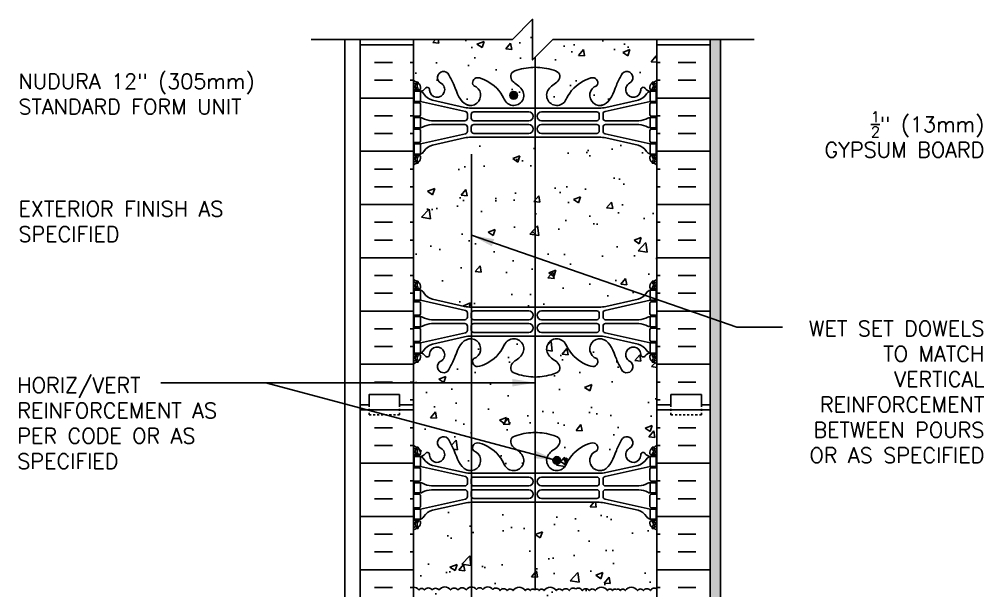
# Model space of a CAD drawing. Header units: inches. Extents: x 319.6 to 370.3, y 144.4 to 237.7.
# Drawn here: x 320.58 to 368.1, y 209.57 to 237.74 of the extents above; entities that cross this region are included whole.
import ezdxf

# ---------------------------------------------------------------- set-up
doc = ezdxf.new("R2010")
doc.units = ezdxf.units.IN
doc.header["$LTSCALE"] = 0.5
doc.header["$MEASUREMENT"] = 0
doc.linetypes.add('DASHED2', pattern=[0.375, 0.25, -0.125])
doc.linetypes.add('DASHEDX2', pattern=[1.5, 1, -0.5])
for name, color, linetype in [('CUT PLANE', 9, 'Continuous'), ('HATCH', 12, 'Continuous'), ('line25', 2, 'Continuous'), ('LINE3', 3, 'Continuous'), ('LINE50', 5, 'Continuous'), ('LINE9', 9, 'Continuous'), ('TEXT', 4, 'Continuous'), ('Web_Edge', 9, 'Continuous')]:
    doc.layers.add(name, color=color, linetype=linetype)
doc.styles.add('DIM', font='romans.shx', dxfattribs={"width": 0.7})
doc.styles.add('ROMANS', font='romans.shx', dxfattribs={"height": 1.125})
doc.dimstyles.new('ext_12', dxfattribs={"dimscale": 12, "dimtxt": 0.09375, "dimasz": 0.09375, "dimexe": 0.09375, "dimexo": 0.0625, "dimgap": 0.0625, "dimtad": 1, "dimdec": 1, "dimzin": 3, "dimdsep": 46, "dimlunit": 4, "dimtxsty": 'DIM', "dimcen": 0.09, "dimdle": 0.09375, "dimclrt": 4, "dimadec": 0, "dimazin": 0, "dimtfac": 1, "dimtdec": 1, "dimtmove": 2, "dimatfit": 3, "dimfxl": 1, "dimfrac": 2, "dimtolj": 1, "dimtzin": 0, "dimarcsym": 0})
pattern_1 = [(50, (0, 0), (3.5863, -0.31376), [0.375, -4.125]), (355, (0, 0), (-0.693757, 3.76096), [0.3, -3.3]), (100.4514, (0.299, -0.026), (2.892544, 3.4472), [0.3187, -3.50571]), (46.1842, (0, 1), (5.336207, -0.827596), [0.5625, -6.1875]), (96.6356, (0.4447, 0.931), (4.67331, 4.87059), [0.47805, -5.25857]), (351.1842, (0, 1), (4.67331, 4.87059), [0.45, -4.95]), (21, (0.5, 0.75), (2.984535, -2.013094), [0.375, -4.125]), (326, (0.5, 0.75), (1.216577, 3.62575), [0.3, -3.3]), (71.4514, (0.7487, 0.5822), (4.201112, 1.612656), [0.3187, -3.50571]), (37.5, (0, 0), (0.0607993, 1.6644693), [0, -3.26, 0, -3.35, 0, -3.3125]), (7.5, (0, 0), (1.315348, 1.9720586), [0, -1.91, 0, -3.185, 0, -1.2625]), (327.5, (-1.115, 0), (2.669112, -0.1127744), [0, -1.25, 0, -3.9, 0, -5.175]), (317.5, (-1.615, 0), (2.915931, 0.500525), [0, -1.625, 0, -2.59, 0, -3.675])]

# ---------------------------------------------------------------- blocks, each defined once
blk = doc.blocks.new('12-inch Hinge Pin Web')
at = {"layer": 'Web_Edge'}
for p, q in [((349.823, 208.626), (349.901, 208.626)), ((349.969, 208.905), (350.059, 208.905)), ((350.059, 208.905), (350.059, 208.863)), ((350.169, 208.656), (350.169, 208.588)), ((361.477, 208.656), (361.477, 208.588)), ((361.677, 208.905), (361.587, 208.905)), ((361.587, 208.905), (361.587, 208.863)), ((361.823, 208.626), (361.746, 208.626)), ((349.823, 208.526), (350.107, 208.526)), ((349.969, 208.526), (349.969, 208.456)), ((350.059, 208.526), (350.059, 208.456)), ((361.823, 208.526), (361.54, 208.526)), ((361.587, 208.526), (361.587, 208.456)), ((361.677, 208.526), (361.677, 208.456)), ((349.823, 207.886), (350.107, 207.886)), ((349.969, 207.956), (349.969, 207.886)), ((350.059, 207.956), (350.059, 207.886)), ((352.382, 207.459), (350.164, 207.956)), ((350.169, 207.823), (350.169, 207.288)), ((352.339, 207.658), (350.758, 208.011)), ((359.265, 207.459), (361.482, 207.956)), ((359.308, 207.658), (360.889, 208.011)), ((361.477, 207.823), (361.477, 207.288)), ((361.823, 207.886), (361.54, 207.886)), ((361.587, 207.956), (361.587, 207.886)), ((361.677, 207.956), (361.677, 207.886)), ((349.823, 207.226), (350.107, 207.226)), ((349.969, 207.226), (349.969, 207.156)), ((350.059, 207.226), (350.059, 207.156)), ((352.48, 207.125), (352.48, 207.337)), ((352.666, 207.622), (354.823, 207.622)), ((355.823, 207.622), (352.666, 207.622)), ((352.667, 207.126), (352.667, 207.31)), ((352.792, 207.435), (355.511, 207.435)), ((355.823, 207.622), (358.981, 207.622)), ((358.855, 207.435), (356.135, 207.435)), ((358.981, 207.622), (356.823, 207.622)), ((358.98, 207.126), (358.98, 207.31)), ((359.167, 207.125), (359.167, 207.337)), ((361.823, 207.226), (361.54, 207.226)), ((361.587, 207.226), (361.587, 207.156)), ((361.677, 207.226), (361.677, 207.156)), ((352.355, 207), (350.717, 207)), ((352.355, 206.812), (350.717, 206.812)), ((352.792, 207.001), (355.511, 207.001)), ((352.792, 206.811), (355.511, 206.811)), ((358.855, 207.001), (356.135, 207.001)), ((358.855, 206.811), (356.135, 206.811)), ((359.292, 207), (360.93, 207)), ((359.292, 206.812), (360.93, 206.812)), ((349.823, 206.586), (350.107, 206.586)), ((349.969, 206.586), (349.969, 206.656)), ((350.059, 206.586), (350.059, 206.656)), ((352.382, 206.353), (350.164, 205.856)), ((350.169, 205.988), (350.169, 206.523)), ((352.48, 206.687), (352.48, 206.475)), ((352.667, 206.686), (352.667, 206.502)), ((352.792, 206.377), (355.511, 206.377)), ((358.855, 206.377), (356.135, 206.377)), ((358.98, 206.686), (358.98, 206.502)), ((359.167, 206.687), (359.167, 206.475)), ((359.265, 206.353), (361.482, 205.856)), ((361.477, 205.988), (361.477, 206.523)), ((361.823, 206.586), (361.54, 206.586)), ((361.587, 206.586), (361.587, 206.656)), ((361.677, 206.586), (361.677, 206.656)), ((349.823, 205.926), (350.107, 205.926)), ((349.969, 205.856), (349.969, 205.926)), ((350.059, 205.856), (350.059, 205.926)), ((352.339, 206.154), (350.758, 205.801)), ((352.666, 206.19), (354.823, 206.19)), ((355.823, 206.19), (352.666, 206.19)), ((355.823, 206.19), (358.981, 206.19)), ((358.981, 206.19), (356.823, 206.19)), ((359.308, 206.154), (360.889, 205.801)), ((361.823, 205.926), (361.54, 205.926)), ((361.587, 205.856), (361.587, 205.926)), ((361.677, 205.856), (361.677, 205.926)), ((349.823, 205.286), (350.107, 205.286)), ((349.969, 205.286), (349.969, 205.356)), ((350.059, 205.286), (350.059, 205.356)), ((361.823, 205.286), (361.54, 205.286)), ((361.587, 205.286), (361.587, 205.356)), ((361.677, 205.286), (361.677, 205.356)), ((349.823, 205.186), (349.901, 205.186)), ((349.969, 204.907), (350.059, 204.907)), ((350.059, 204.907), (350.059, 204.949)), ((350.169, 205.156), (350.169, 205.223)), ((361.477, 205.156), (361.477, 205.223)), ((361.587, 204.907), (361.587, 204.949)), ((361.677, 204.907), (361.587, 204.907)), ((361.823, 205.186), (361.746, 205.186)), ((349.969, 199.097), (350.059, 199.097)), ((350.059, 199.097), (350.059, 199.055)), ((361.677, 199.097), (361.587, 199.097)), ((361.587, 199.097), (361.587, 199.055)), ((349.823, 198.818), (349.901, 198.818)), ((349.823, 198.718), (350.107, 198.718)), ((349.969, 198.718), (349.969, 198.648)), ((350.059, 198.718), (350.059, 198.648)), ((350.169, 198.848), (350.169, 198.781)), ((361.477, 198.848), (361.477, 198.781)), ((361.823, 198.718), (361.54, 198.718)), ((361.587, 198.718), (361.587, 198.648)), ((361.677, 198.718), (361.677, 198.648)), ((361.823, 198.818), (361.746, 198.818)), ((349.969, 198.148), (349.969, 198.078)), ((350.059, 198.148), (350.059, 198.078)), ((352.382, 197.652), (350.164, 198.148)), ((352.339, 197.85), (350.758, 198.203)), ((359.265, 197.652), (361.482, 198.148)), ((359.308, 197.85), (360.889, 198.203)), ((361.587, 198.148), (361.587, 198.078)), ((361.677, 198.148), (361.677, 198.078)), ((349.823, 198.078), (350.107, 198.078)), ((350.169, 198.016), (350.169, 197.481)), ((352.666, 197.814), (354.823, 197.814)), ((355.823, 197.814), (352.666, 197.814)), ((355.823, 197.814), (358.981, 197.814)), ((358.981, 197.814), (356.823, 197.814)), ((361.477, 198.016), (361.477, 197.481)), ((361.823, 198.078), (361.54, 198.078)), ((349.823, 197.418), (350.107, 197.418)), ((349.969, 197.418), (349.969, 197.348)), ((350.059, 197.418), (350.059, 197.348)), ((352.355, 197.192), (350.717, 197.192)), ((352.48, 197.317), (352.48, 197.53)), ((352.667, 197.318), (352.667, 197.502)), ((352.792, 197.627), (355.511, 197.627)), ((352.792, 197.193), (355.511, 197.193)), ((358.855, 197.627), (356.135, 197.627)), ((358.855, 197.193), (356.135, 197.193)), ((358.98, 197.318), (358.98, 197.502)), ((359.167, 197.317), (359.167, 197.53)), ((359.292, 197.192), (360.93, 197.192)), ((361.823, 197.418), (361.54, 197.418)), ((361.587, 197.418), (361.587, 197.348)), ((361.677, 197.418), (361.677, 197.348)), ((349.823, 196.778), (350.107, 196.778)), ((349.969, 196.778), (349.969, 196.848)), ((350.059, 196.778), (350.059, 196.848)), ((350.169, 196.181), (350.169, 196.716)), ((352.355, 197.004), (350.717, 197.004)), ((352.48, 196.879), (352.48, 196.667)), ((352.667, 196.878), (352.667, 196.694)), ((352.792, 197.003), (355.511, 197.003)), ((358.855, 197.003), (356.135, 197.003)), ((358.98, 196.878), (358.98, 196.694)), ((359.167, 196.879), (359.167, 196.667)), ((359.292, 197.004), (360.93, 197.004)), ((361.477, 196.181), (361.477, 196.716)), ((361.823, 196.778), (361.54, 196.778)), ((361.587, 196.778), (361.587, 196.848)), ((361.677, 196.778), (361.677, 196.848)), ((352.382, 196.545), (350.164, 196.048)), ((352.339, 196.347), (350.758, 195.994)), ((352.666, 196.383), (354.823, 196.383)), ((355.823, 196.383), (352.666, 196.383)), ((352.792, 196.569), (355.511, 196.569)), ((355.823, 196.383), (358.981, 196.383)), ((358.855, 196.569), (356.135, 196.569)), ((358.981, 196.383), (356.823, 196.383)), ((359.265, 196.545), (361.482, 196.048)), ((359.308, 196.347), (360.889, 195.994)), ((349.823, 196.118), (350.107, 196.118)), ((349.969, 196.048), (349.969, 196.118)), ((350.059, 196.048), (350.059, 196.118)), ((361.823, 196.118), (361.54, 196.118)), ((361.587, 196.048), (361.587, 196.118)), ((361.677, 196.048), (361.677, 196.118)), ((349.823, 195.478), (350.107, 195.478)), ((349.823, 195.378), (349.901, 195.378)), ((349.969, 195.478), (349.969, 195.548)), ((350.059, 195.478), (350.059, 195.548)), ((350.169, 195.348), (350.169, 195.416)), ((361.477, 195.348), (361.477, 195.416)), ((361.823, 195.478), (361.54, 195.478)), ((361.587, 195.478), (361.587, 195.548)), ((361.677, 195.478), (361.677, 195.548)), ((361.823, 195.378), (361.746, 195.378)), ((349.969, 195.099), (350.059, 195.099)), ((350.059, 195.099), (350.059, 195.141)), ((361.587, 195.099), (361.587, 195.141)), ((361.677, 195.099), (361.587, 195.099))]:
    blk.add_line(p, q, dxfattribs=at)
for points in [[(349.864, 207.956), (350.164, 207.956), (350.164, 208.456), (349.864, 208.456)], [(361.782, 207.956), (361.482, 207.956), (361.482, 208.456), (361.782, 208.456)], [(349.864, 205.856), (350.164, 205.856), (350.164, 205.356), (349.864, 205.356)], [(361.782, 205.856), (361.482, 205.856), (361.482, 205.356), (361.782, 205.356)], [(349.864, 198.148), (350.164, 198.148), (350.164, 198.648), (349.864, 198.648)], [(361.782, 198.148), (361.482, 198.148), (361.482, 198.648), (361.782, 198.648)], [(349.864, 196.048), (350.164, 196.048), (350.164, 195.548), (349.864, 195.548)], [(361.782, 196.048), (361.482, 196.048), (361.482, 195.548), (361.782, 195.548)]]:
    blk.add_lwpolyline(points, close=True, dxfattribs=at)
for points in [[(350.164, 206.906), (350.164, 207.156), (349.864, 207.156), (349.864, 206.906)], [(350.164, 206.906), (350.164, 206.656), (349.864, 206.656), (349.864, 206.906)], [(361.482, 206.906), (361.482, 207.156), (361.782, 207.156), (361.782, 206.906)], [(361.482, 206.906), (361.482, 206.656), (361.782, 206.656), (361.782, 206.906)], [(350.164, 197.098), (350.164, 197.348), (349.864, 197.348), (349.864, 197.098)], [(361.482, 197.098), (361.482, 197.348), (361.782, 197.348), (361.782, 197.098)], [(350.164, 197.098), (350.164, 196.848), (349.864, 196.848), (349.864, 197.098)], [(361.482, 197.098), (361.482, 196.848), (361.782, 196.848), (361.782, 197.098)]]:
    blk.add_lwpolyline(points, dxfattribs=at)
for centre, radius, start, end in [((351.309, 209.126), 0.3, 27.597, 243.9425), ((352.982, 208.879), 0.242, 90, 218.2327), ((358.665, 208.879), 0.242, 321.7673, 90), ((360.337, 209.126), 0.3, 296.0575, 152.403), ((350.169, 209.363), 0.5, 226.2109, 250.5288), ((350.169, 209.363), 0.6, 234.7832, 245.0748), ((349.902, 208.646), 0.0196, 269.4032, 15.4901), ((350.163, 208.71), 0.25, 140.1145, 222.4609), ((349.907, 208.8), 0.021, 343.464, 63.9957), ((350.005, 208.841), 0.045, 321.448, 139.1879), ((350.012, 208.572), 0.045, 222.4609, 42.4609), ((349.919, 208.656), 0.25, 0, 70.5288), ((350.163, 208.71), 0.16, 140.0001, 222.4609), ((350.504, 208.537), 0.113, 347.8156, 154.0569), ((350.989, 208.532), 0.375, 182.9237, 59.8675), ((352.636, 208.254), 0.5, 246.2139, 71.7937), ((354.761, 208.254), 0.5, 204.819, 44.1875), ((356.886, 208.254), 0.5, 135.8125, 335.181), ((359.011, 208.254), 0.5, 108.2063, 293.7861), ((360.657, 208.532), 0.375, 120.1325, 357.0763), ((361.143, 208.537), 0.113, 25.9431, 192.1844), ((361.727, 208.656), 0.25, 109.4712, 180), ((361.635, 208.572), 0.045, 137.5391, 317.5391), ((361.641, 208.841), 0.045, 40.8121, 218.552), ((361.484, 208.71), 0.16, 317.5391, 39.9999), ((361.477, 209.363), 0.5, 289.4712, 313.7891), ((361.484, 208.71), 0.25, 317.5391, 39.8855), ((361.74, 208.8), 0.021, 116.0043, 196.536), ((361.745, 208.646), 0.0196, 164.5099, 270.5968), ((361.477, 209.363), 0.6, 294.9252, 305.2168), ((350.107, 208.588), 0.0625, 270, 0), ((350.127, 208.805), 0.352, 276.1291, 321.5331), ((350.042, 208.113), 0.364, 34.9775, 70.3387), ((350.965, 208.725), 0.743, 212.7919, 253.8107), ((360.682, 208.725), 0.743, 286.1893, 327.2081), ((361.52, 208.805), 0.352, 218.4669, 263.8709), ((361.605, 208.113), 0.364, 109.6613, 145.0225), ((361.54, 208.588), 0.0625, 180, 270), ((350.107, 207.823), 0.0625, 0, 90), ((352.666, 209.122), 1.5, 257.4135, 270), ((358.981, 209.122), 1.5, 270, 282.5865), ((361.54, 207.823), 0.0625, 90, 180), ((350.107, 207.288), 0.0625, 270, 0), ((352.355, 207.337), 0.125, 0, 77.3767), ((352.792, 207.31), 0.125, 90, 180), ((355.511, 207.218), 0.217, 270, 90), ((356.135, 207.218), 0.217, 90, 270), ((358.855, 207.31), 0.125, 0, 90), ((359.292, 207.337), 0.125, 102.6233, 180), ((361.54, 207.288), 0.0625, 180, 270), ((350.16, 206.937), 0.219, 60.4937, 88.92), ((350.806, 208.167), 1.17, 242.6365, 265.6505), ((350.806, 205.645), 1.17, 94.3495, 117.3635), ((352.355, 207.125), 0.125, 270, 0), ((352.355, 206.687), 0.125, 0, 90), ((352.792, 207.126), 0.125, 180, 270), ((352.792, 206.686), 0.125, 90, 180), ((355.511, 206.594), 0.217, 270, 90), ((356.135, 206.594), 0.217, 90, 270), ((358.855, 207.126), 0.125, 270, 360), ((358.855, 206.686), 0.125, 0, 90), ((359.292, 207.125), 0.125, 180, 270), ((359.292, 206.687), 0.125, 90, 180), ((360.841, 208.167), 1.17, 274.3495, 297.3635), ((360.841, 205.645), 1.17, 62.6365, 85.6505), ((361.487, 206.937), 0.219, 91.08, 119.5063), ((350.107, 206.523), 0.0625, 0, 90), ((350.16, 206.875), 0.219, 271.08, 299.5063), ((352.355, 206.475), 0.125, 282.6233, 0), ((352.792, 206.502), 0.125, 180, 270), ((358.855, 206.502), 0.125, 270, 0), ((359.292, 206.475), 0.125, 180, 257.3767), ((361.487, 206.875), 0.219, 240.4937, 268.92), ((361.54, 206.523), 0.0625, 90, 180), ((350.107, 205.988), 0.0625, 270, 0), ((350.965, 205.087), 0.743, 106.1893, 147.2081), ((352.666, 204.69), 1.5, 90, 102.5865), ((358.981, 204.69), 1.5, 77.4135, 90), ((360.682, 205.087), 0.743, 32.7919, 73.8107), ((361.54, 205.988), 0.0625, 180, 270), ((350.163, 205.101), 0.25, 137.5391, 219.8855), ((350.012, 205.24), 0.045, 317.5391, 137.5391), ((350.107, 205.223), 0.0625, 360, 90), ((350.042, 205.699), 0.364, 289.6613, 325.0225), ((361.605, 205.699), 0.364, 214.9775, 250.3387), ((361.54, 205.223), 0.0625, 90, 180), ((361.635, 205.24), 0.045, 42.4609, 222.4609), ((361.484, 205.101), 0.25, 320.1145, 42.4609), ((350.169, 204.449), 0.6, 114.9252, 125.2168), ((350.169, 204.449), 0.5, 109.4712, 133.7891), ((349.902, 205.166), 0.0196, 344.5099, 90.5968), ((349.907, 205.012), 0.021, 296.0043, 16.536), ((350.005, 204.97), 0.045, 220.8121, 38.552), ((350.163, 205.101), 0.16, 137.5391, 219.9999), ((349.919, 205.156), 0.25, 289.4712, 360), ((361.727, 205.156), 0.25, 180, 250.5288), ((361.641, 204.97), 0.045, 141.448, 319.1879), ((361.484, 205.101), 0.16, 320.0001, 42.4609), ((361.477, 204.449), 0.5, 46.2109, 70.5288), ((361.74, 205.012), 0.021, 163.464, 243.9957), ((361.745, 205.166), 0.0196, 89.4032, 195.4901), ((361.477, 204.449), 0.6, 54.7832, 65.0748), ((350.169, 199.555), 0.5, 226.2109, 250.5288), ((361.477, 199.555), 0.5, 289.4712, 313.7891), ((350.169, 199.555), 0.6, 234.7832, 245.0748), ((349.902, 198.838), 0.0196, 269.4032, 15.4901), ((350.163, 198.903), 0.25, 140.1145, 222.4609), ((349.907, 198.992), 0.021, 343.464, 63.9957), ((350.005, 199.034), 0.045, 321.448, 139.1879), ((350.012, 198.764), 0.045, 222.4609, 42.4609), ((349.919, 198.848), 0.25, 0, 70.5288), ((350.163, 198.903), 0.16, 140.0001, 222.4609), ((350.107, 198.781), 0.0625, 270, 0), ((350.042, 198.306), 0.364, 34.9775, 70.3387), ((361.605, 198.306), 0.364, 109.6613, 145.0225), ((361.727, 198.848), 0.25, 109.4712, 180), ((361.54, 198.781), 0.0625, 180, 270), ((361.635, 198.764), 0.045, 137.5391, 317.5391), ((361.641, 199.034), 0.045, 40.8121, 218.552), ((361.484, 198.903), 0.16, 317.5391, 39.9999), ((361.484, 198.903), 0.25, 317.5391, 39.8855), ((361.74, 198.992), 0.021, 116.0043, 196.536), ((361.745, 198.838), 0.0196, 164.5099, 270.5968), ((361.477, 199.555), 0.6, 294.9252, 305.2168), ((350.965, 198.917), 0.743, 212.7919, 253.8107), ((360.682, 198.917), 0.743, 286.1893, 327.2081), ((350.107, 198.016), 0.0625, 0, 90), ((352.666, 199.314), 1.5, 257.4135, 270), ((358.981, 199.314), 1.5, 270, 282.5865), ((361.54, 198.016), 0.0625, 90, 180), ((350.107, 197.481), 0.0625, 270, 0), ((350.16, 197.13), 0.219, 60.4937, 88.92), ((350.806, 198.359), 1.17, 242.6365, 265.6505), ((352.355, 197.317), 0.125, 270, 0), ((352.355, 197.53), 0.125, 0, 77.3767), ((352.792, 197.502), 0.125, 90, 180), ((352.792, 197.318), 0.125, 180, 270), ((355.511, 197.41), 0.217, 270, 90), ((356.135, 197.41), 0.217, 90, 270), ((358.855, 197.502), 0.125, 0, 90), ((358.855, 197.318), 0.125, 270, 360), ((359.292, 197.53), 0.125, 102.6233, 180), ((359.292, 197.317), 0.125, 180, 270), ((360.841, 198.359), 1.17, 274.3495, 297.3635), ((361.487, 197.13), 0.219, 91.08, 119.5063), ((361.54, 197.481), 0.0625, 180, 270), ((350.107, 196.716), 0.0625, 0, 90), ((350.16, 197.067), 0.219, 271.08, 299.5063), ((350.806, 195.837), 1.17, 94.3495, 117.3635), ((352.355, 196.879), 0.125, 0, 90), ((352.792, 196.878), 0.125, 90, 180), ((355.511, 196.786), 0.217, 270, 90), ((356.135, 196.786), 0.217, 90, 270), ((358.855, 196.878), 0.125, 0, 90), ((359.292, 196.879), 0.125, 90, 180), ((360.841, 195.837), 1.17, 62.6365, 85.6505), ((361.487, 197.067), 0.219, 240.4937, 268.92), ((361.54, 196.716), 0.0625, 90, 180), ((352.666, 194.883), 1.5, 90, 102.5865), ((352.355, 196.667), 0.125, 282.6233, 0), ((352.636, 195.75), 0.5, 288.2063, 113.7861), ((352.792, 196.694), 0.125, 180, 270), ((354.761, 195.75), 0.5, 315.8125, 155.181), ((356.886, 195.75), 0.5, 24.819, 224.1875), ((359.011, 195.75), 0.5, 66.2139, 251.7937), ((358.855, 196.694), 0.125, 270, 0), ((358.981, 194.883), 1.5, 77.4135, 90), ((359.292, 196.667), 0.125, 180, 257.3767), ((350.107, 196.181), 0.0625, 270, 0), ((350.965, 195.28), 0.743, 106.1893, 147.2081), ((350.989, 195.472), 0.375, 300.1325, 177.0763), ((360.657, 195.472), 0.375, 2.9237, 239.8675), ((360.682, 195.28), 0.743, 32.7919, 73.8107), ((361.54, 196.181), 0.0625, 180, 270), ((349.902, 195.359), 0.0196, 344.5099, 90.5968), ((350.163, 195.294), 0.25, 137.5391, 219.8855), ((350.012, 195.432), 0.045, 317.5391, 137.5391), ((350.163, 195.294), 0.16, 137.5391, 219.9999), ((349.919, 195.348), 0.25, 289.4712, 360), ((350.107, 195.416), 0.0625, 360, 90), ((350.042, 195.891), 0.364, 289.6613, 325.0225), ((350.127, 195.199), 0.352, 38.4669, 83.8709), ((350.504, 195.467), 0.113, 205.9431, 12.1844), ((361.143, 195.467), 0.113, 167.8156, 334.0569), ((361.52, 195.199), 0.352, 96.1291, 141.5331), ((361.605, 195.891), 0.364, 214.9775, 250.3387), ((361.54, 195.416), 0.0625, 90, 180), ((361.727, 195.348), 0.25, 180, 250.5288), ((361.635, 195.432), 0.045, 42.4609, 222.4609), ((361.484, 195.294), 0.16, 320.0001, 42.4609), ((361.484, 195.294), 0.25, 320.1145, 42.4609), ((361.745, 195.359), 0.0196, 89.4032, 195.4901), ((350.169, 194.641), 0.6, 114.9252, 125.2168), ((350.169, 194.641), 0.5, 109.4712, 133.7891), ((349.907, 195.204), 0.021, 296.0043, 16.536), ((350.005, 195.163), 0.045, 220.8121, 38.552), ((351.309, 194.878), 0.3, 116.0575, 332.403), ((352.982, 195.125), 0.242, 141.7673, 270), ((358.665, 195.125), 0.242, 270, 38.2327), ((360.337, 194.878), 0.3, 207.597, 63.9425), ((361.641, 195.163), 0.045, 141.448, 319.1879), ((361.477, 194.641), 0.5, 46.2109, 70.5288), ((361.74, 195.204), 0.021, 163.464, 243.9957), ((361.477, 194.641), 0.6, 54.7832, 65.0748)]:
    blk.add_arc(centre, radius, start, end, dxfattribs=at)
for points, knots in [([(355.119, 208.603), (355.012, 208.766), (354.652, 208.856), (354.575, 209.352), (355.123, 209.588), (355.527, 209.616), (355.823, 209.637)], [0.229407, 0.229407, 0.229407, 0.229407, 0.844432, 1.128849, 1.464331, 2.389004, 2.389004, 2.389004, 2.389004]), ([(356.527, 208.603), (356.635, 208.766), (356.995, 208.856), (357.072, 209.352), (356.524, 209.588), (356.12, 209.616), (355.823, 209.637)], [0.229407, 0.229407, 0.229407, 0.229407, 0.844432, 1.128849, 1.464331, 2.389004, 2.389004, 2.389004, 2.389004]), ([(351.575, 209.265), (351.661, 209.098), (351.914, 208.608), (352.128, 207.859), (352.538, 207.764), (352.595, 207.756)], [0, 0, 0, 0, 0.579211, 1.703896, 1.875321, 1.875321, 1.875321, 1.875321]), ([(352.982, 209.121), (353.103, 209.123), (353.937, 208.766), (354.176, 208.309), (354.317, 208.026)], [0.038125, 0.038125, 0.038125, 0.038125, 0.320663, 1.258119, 1.258119, 1.258119, 1.258119]), ([(358.665, 209.121), (358.544, 209.123), (357.71, 208.766), (357.471, 208.309), (357.33, 208.026)], [0.038125, 0.038125, 0.038125, 0.038125, 0.320663, 1.258119, 1.258119, 1.258119, 1.258119]), ([(360.072, 209.265), (359.986, 209.098), (359.733, 208.608), (359.519, 207.859), (359.109, 207.764), (359.052, 207.756)], [0, 0, 0, 0, 0.579211, 1.703896, 1.875321, 1.875321, 1.875321, 1.875321]), ([(351.575, 194.739), (351.661, 194.906), (351.914, 195.396), (352.128, 196.145), (352.538, 196.24), (352.595, 196.248)], [0, 0, 0, 0, 0.579211, 1.703896, 1.875321, 1.875321, 1.875321, 1.875321]), ([(360.072, 194.739), (359.986, 194.906), (359.733, 195.396), (359.519, 196.145), (359.109, 196.24), (359.052, 196.248)], [0, 0, 0, 0, 0.579211, 1.703896, 1.875321, 1.875321, 1.875321, 1.875321]), ([(352.982, 194.883), (353.103, 194.881), (353.937, 195.239), (354.176, 195.695), (354.317, 195.979)], [0.038125, 0.038125, 0.038125, 0.038125, 0.320663, 1.258119, 1.258119, 1.258119, 1.258119]), ([(358.665, 194.883), (358.544, 194.881), (357.71, 195.239), (357.471, 195.695), (357.33, 195.979)], [0.038125, 0.038125, 0.038125, 0.038125, 0.320663, 1.258119, 1.258119, 1.258119, 1.258119]), ([(355.119, 195.401), (355.012, 195.238), (354.652, 195.148), (354.575, 194.652), (355.123, 194.416), (355.527, 194.388), (355.823, 194.367)], [0.229407, 0.229407, 0.229407, 0.229407, 0.844432, 1.128849, 1.464331, 2.389004, 2.389004, 2.389004, 2.389004]), ([(356.527, 195.401), (356.635, 195.238), (356.995, 195.148), (357.072, 194.652), (356.524, 194.416), (356.12, 194.388), (355.823, 194.367)], [0.229407, 0.229407, 0.229407, 0.229407, 0.844432, 1.128849, 1.464331, 2.389004, 2.389004, 2.389004, 2.389004])]:
    blk.add_open_spline(points, degree=3, knots=knots, dxfattribs=at)
for points in [[(352.667, 207.131), (352.667, 207.305)], [(358.98, 207.131), (358.98, 207.305)], [(352.667, 206.681), (352.667, 206.507)], [(358.98, 206.681), (358.98, 206.507)], [(352.667, 197.323), (352.667, 197.497)], [(358.98, 197.323), (358.98, 197.497)], [(352.667, 196.873), (352.667, 196.699)], [(358.98, 196.873), (358.98, 196.699)]]:
    blk.add_open_spline(points, degree=1, dxfattribs=at)

msp = doc.modelspace()

# ---------------------------------------------------------------- hatches: boundary and pattern name
at = {"layer": 'HATCH'}
h = msp.add_hatch(dxfattribs=at)
h.set_pattern_fill('AR-CONC', color=256, scale=0.5)
h.set_pattern_definition(pattern_1)
edge = h.paths.add_edge_path()
edge.add_line((351.999, 236.743), (346.874, 236.743))
edge.add_line((346.874, 236.743), (345.874, 235.743))
edge.add_line((345.874, 235.743), (345.874, 236.743))
edge.add_line((345.874, 236.743), (345.874, 237.743))
edge.add_line((345.874, 237.743), (344.874, 236.743))
edge.add_line((344.874, 236.743), (339.999, 236.743))
edge.add_line((339.999, 236.743), (339.999, 234.743))
edge.add_arc((340.345, 235.104), 0.5, 226.2109, 246.4218)
edge.add_line((340.145, 234.646), (340.235, 234.646))
edge.add_line((340.235, 234.646), (340.235, 234.604))
edge.add_arc((340.095, 234.397), 0.25, 0, 55.9442, ccw=False)
edge.add_line((340.345, 234.397), (340.345, 234.329))
edge.add_arc((340.283, 234.329), 0.0625, -90, 0, ccw=False)
edge.add_line((340.283, 234.267), (340.235, 234.267))
edge.add_line((340.235, 234.267), (340.235, 234.197))
edge.add_line((340.235, 234.197), (340.34, 234.197))
edge.add_arc((340.303, 234.546), 0.352, 276.1291, 321.5331)
edge.add_arc((340.68, 234.278), 0.113, -12.1844, 154.0569, ccw=False)
edge.add_arc((341.165, 234.273), 0.375, 182.9237, 419.8675)
edge.add_arc((341.485, 234.867), 0.3, 27.597, 243.9425, ccw=False)
edge.add_spline(control_points=[(341.751, 235.006), (341.837, 234.839), (342.09, 234.349), (342.284, 233.668), (342.61, 233.538)], knot_values=[0, 0, 0, 0, 0.579211, 1.703896, 1.703896, 1.703896, 1.703896], degree=3, periodic=0)
edge.add_spline(control_points=[(342.61, 233.538), (342.66, 233.518), (342.714, 233.505), (342.771, 233.497)], knot_values=[1.703896, 1.703896, 1.703896, 1.703896, 1.875321, 1.875321, 1.875321, 1.875321], degree=3, periodic=0)
edge.add_arc((342.812, 233.995), 0.5, 265.2926, 431.7937)
edge.add_arc((343.158, 234.62), 0.242, 90, 218.2327, ccw=False)
edge.add_spline(control_points=[(343.158, 234.862), (343.279, 234.864), (344.098, 234.513), (344.344, 234.065), (344.483, 233.785)], knot_values=[0.038125, 0.038125, 0.038125, 0.038125, 0.320663, 1.237398, 1.237398, 1.237398, 1.237398], degree=3, periodic=0)
edge.add_spline(control_points=[(344.492, 233.766), (344.489, 233.773), (344.486, 233.779), (344.483, 233.785)], knot_values=[1.237398, 1.237398, 1.237398, 1.237398, 1.258119, 1.258119, 1.258119, 1.258119], degree=3, periodic=0)
edge.add_arc((344.937, 233.995), 0.5, 208.0183, 404.1875)
edge.add_spline(control_points=[(345.295, 234.344), (345.188, 234.507), (344.828, 234.597), (344.751, 235.093), (345.299, 235.329), (345.703, 235.357), (345.999, 235.378)], knot_values=[0.229407, 0.229407, 0.229407, 0.229407, 0.844432, 1.128849, 1.464331, 2.389004, 2.389004, 2.389004, 2.389004], degree=3, periodic=0)
edge.add_spline(control_points=[(345.999, 235.378), (346.296, 235.357), (346.699, 235.329), (347.248, 235.093), (347.171, 234.597), (346.811, 234.507), (346.703, 234.344)], knot_values=[0.229407, 0.229407, 0.229407, 0.229407, 1.15408, 1.489562, 1.773979, 2.389004, 2.389004, 2.389004, 2.389004], degree=3, periodic=0)
edge.add_arc((347.062, 233.995), 0.5, 135.8125, 331.9817)
edge.add_spline(control_points=[(347.506, 233.766), (347.509, 233.773), (347.512, 233.779), (347.516, 233.785)], knot_values=[1.237398, 1.237398, 1.237398, 1.237398, 1.258119, 1.258119, 1.258119, 1.258119], degree=3, periodic=0)
edge.add_spline(control_points=[(347.516, 233.785), (347.655, 234.065), (347.9, 234.513), (348.719, 234.864), (348.84, 234.862)], knot_values=[0.038125, 0.038125, 0.038125, 0.038125, 0.95486, 1.237398, 1.237398, 1.237398, 1.237398], degree=3, periodic=0)
edge.add_arc((348.84, 234.62), 0.242, -38.2327, 90, ccw=False)
edge.add_arc((349.187, 233.995), 0.5, 108.2063, 274.7074)
edge.add_spline(control_points=[(349.228, 233.497), (349.285, 233.505), (349.339, 233.518), (349.388, 233.538)], knot_values=[1.703896, 1.703896, 1.703896, 1.703896, 1.875321, 1.875321, 1.875321, 1.875321], degree=3, periodic=0)
edge.add_spline(control_points=[(349.388, 233.538), (349.714, 233.668), (349.909, 234.349), (350.162, 234.839), (350.248, 235.006)], knot_values=[0, 0, 0, 0, 1.124685, 1.703896, 1.703896, 1.703896, 1.703896], degree=3, periodic=0)
edge.add_arc((350.513, 234.867), 0.3, -63.9425, 153.0631, ccw=False)
edge.add_arc((350.833, 234.273), 0.375, 120.1325, 357.0763)
edge.add_arc((351.319, 234.278), 0.113, 25.9431, 192.1844, ccw=False)
edge.add_arc((351.696, 234.546), 0.352, 218.4669, 263.8709)
edge.add_line((351.658, 234.197), (351.763, 234.197))
edge.add_line((351.763, 234.197), (351.763, 234.267))
edge.add_line((351.763, 234.267), (351.716, 234.267))
edge.add_arc((351.716, 234.329), 0.0625, 180, 270, ccw=False)
edge.add_line((351.653, 234.329), (351.653, 234.397))
edge.add_arc((351.903, 234.397), 0.25, 124.0558, 180, ccw=False)
edge.add_line((351.763, 234.604), (351.763, 234.646))
edge.add_line((351.763, 234.646), (351.853, 234.646))
edge.add_arc((351.653, 235.104), 0.5, 293.5782, 313.7891)
edge.add_line((351.999, 234.743), (351.999, 236.743))
h = msp.add_hatch(dxfattribs=at)
h.set_pattern_fill('INSUL', color=256, scale=7, style=0)
h.set_pattern_definition([(0, (-2586.1623, -178.2666), (0, 2.625), []), (0, (-2586.1623, -177.3916), (0, 2.625), [0.875, -0.875]), (0, (-2586.1623, -176.5166), (0, 2.625), [0.875, -0.875])])
h.paths.add_polyline_path([(337.374, 218.743), (337.812, 218.743), (337.812, 219.243), (339.312, 219.243), (339.312, 218.743), (339.999, 218.743), (339.999, 236.743), (339.312, 236.743), (339.312, 237.243), (337.812, 237.243), (337.812, 236.743), (337.374, 236.743)])
h = msp.add_hatch(dxfattribs=at)
h.set_pattern_fill('INSUL', color=256, scale=7, style=0)
h.set_pattern_definition([(180, (3278.161, -178.2666), (0, 2.625), []), (180, (3278.161, -177.3916), (0, 2.625), [0.875, -0.875]), (180, (3278.161, -176.5166), (0, 2.625), [0.875, -0.875])])
h.paths.add_polyline_path([(354.624, 218.743), (354.187, 218.743), (354.187, 219.243), (352.687, 219.243), (352.687, 218.743), (351.999, 218.743), (351.999, 236.743), (352.687, 236.743), (352.687, 237.243), (354.187, 237.243), (354.187, 236.743), (354.624, 236.743)])
h = msp.add_hatch(dxfattribs=at)
h.set_pattern_fill('AR-SAND', color=256, scale=0.25, style=0)
h.set_pattern_definition([(37.5, (379.5837, 162.86056), (-0.0157483, 0.481706), [0, -0.38, 0, -0.425, 0, -0.40625]), (7.5, (379.5837, 162.86056), (0.442444, 0.7055365), [0, -0.205, 0, -0.3425, 0, -0.13125]), (327.5, (379.2762, 162.86056), (0.7785355, 0.0014148), [0, -0.125, 0, -0.45, 0, -0.5875]), (317.5, (379.2762, 162.86056), (0.7515317, 0.219419), [0, -0.0625, 0, -0.295, 0, -0.3375])])
h.paths.add_polyline_path([(355.124, 236.743), (354.624, 236.743), (354.624, 218.743), (354.624, 200.743), (355.124, 200.743)])
h = msp.add_hatch(dxfattribs=at)
h.set_pattern_fill('AR-CONC', color=256, scale=0.5)
h.set_pattern_definition(pattern_1)
h.paths.add_polyline_path([(351.999, 230.551, 0.088416), (351.853, 230.648), (351.763, 230.648), (351.763, 230.69, -0.249069), (351.653, 230.897), (351.653, 230.964, -0.414214), (351.716, 231.027), (351.763, 231.027), (351.763, 231.097), (351.658, 231.097, -0.168672), (351.472, 231.246, 0.17445), (351.065, 231.542), (349.484, 231.895, 0.054974), (349.157, 231.931), (346.999, 231.931), (345.999, 231.931), (342.841, 231.931, 0.054974), (342.515, 231.895), (340.934, 231.542, 0.17445), (340.526, 231.246, -0.168672), (340.34, 231.097), (340.235, 231.097), (340.235, 231.027), (340.283, 231.027, -0.414214), (340.345, 230.964), (340.345, 230.897, -0.249069), (340.235, 230.69), (340.235, 230.648), (340.145, 230.648, 0.088416), (339.999, 230.551), (339.999, 224.935, 0.088416), (340.145, 224.838), (340.235, 224.838), (340.235, 224.796, -0.249069), (340.345, 224.589), (340.345, 224.522, -0.414214), (340.283, 224.459), (340.235, 224.459), (340.235, 224.389), (340.34, 224.389, -0.168672), (340.526, 224.24, 0.17445), (340.934, 223.944), (342.515, 223.591, 0.054974), (342.841, 223.555), (344.999, 223.555), (345.999, 223.555), (349.157, 223.555, 0.054974), (349.484, 223.591), (351.065, 223.944, 0.17445), (351.472, 224.24, -0.168672), (351.658, 224.389), (351.763, 224.389), (351.763, 224.459), (351.716, 224.459, -0.414214), (351.653, 224.522), (351.653, 224.589, -0.249069), (351.763, 224.796), (351.763, 224.838), (351.853, 224.838, 0.088416), (351.999, 224.935)])
h = msp.add_hatch(dxfattribs=at)
h.set_pattern_fill('AR-CONC', color=256, scale=0.5)
h.set_pattern_definition(pattern_1)
edge = h.paths.add_edge_path()
edge.add_arc((351.653, 220.382), 0.5, 46.2109, 66.4218)
edge.add_line((351.853, 220.84), (351.763, 220.84))
edge.add_line((351.763, 220.84), (351.763, 220.882))
edge.add_arc((351.903, 221.089), 0.25, 180, 235.9442, ccw=False)
edge.add_line((351.653, 221.089), (351.653, 221.157))
edge.add_arc((351.716, 221.157), 0.0625, 90, 180, ccw=False)
edge.add_line((351.716, 221.219), (351.763, 221.219))
edge.add_line((351.763, 221.219), (351.763, 221.289))
edge.add_line((351.763, 221.289), (351.658, 221.289))
edge.add_arc((351.696, 220.94), 0.352, 96.1291, 141.5331)
edge.add_arc((351.319, 221.208), 0.113, 167.8156, 334.0569, ccw=False)
edge.add_arc((350.833, 221.213), 0.375, 2.9237, 239.8675)
edge.add_arc((350.513, 220.619), 0.3, -152.403, 63.9425, ccw=False)
edge.add_spline(control_points=[(350.248, 220.48), (350.162, 220.647), (349.909, 221.137), (349.714, 221.818), (349.388, 221.948)], knot_values=[0, 0, 0, 0, 0.579211, 1.703896, 1.703896, 1.703896, 1.703896], degree=3, periodic=0)
edge.add_spline(control_points=[(349.388, 221.948), (349.339, 221.968), (349.285, 221.981), (349.228, 221.989)], knot_values=[1.703896, 1.703896, 1.703896, 1.703896, 1.875321, 1.875321, 1.875321, 1.875321], degree=3, periodic=0)
edge.add_arc((349.187, 221.491), 0.5, 85.2926, 251.7937)
edge.add_arc((348.84, 220.866), 0.242, -90, 38.2327, ccw=False)
edge.add_spline(control_points=[(348.84, 220.624), (348.719, 220.622), (347.9, 220.973), (347.655, 221.421), (347.516, 221.701)], knot_values=[0.038125, 0.038125, 0.038125, 0.038125, 0.320663, 1.237398, 1.237398, 1.237398, 1.237398], degree=3, periodic=0)
edge.add_spline(control_points=[(347.506, 221.719), (347.509, 221.713), (347.512, 221.707), (347.516, 221.701)], knot_values=[1.237398, 1.237398, 1.237398, 1.237398, 1.258119, 1.258119, 1.258119, 1.258119], degree=3, periodic=0)
edge.add_arc((347.062, 221.491), 0.5, 28.0183, 224.1875)
edge.add_spline(control_points=[(346.703, 221.142), (346.811, 220.979), (347.171, 220.889), (347.248, 220.393), (346.699, 220.157), (346.296, 220.129), (345.999, 220.108)], knot_values=[0.229407, 0.229407, 0.229407, 0.229407, 0.844432, 1.128849, 1.464331, 2.389004, 2.389004, 2.389004, 2.389004], degree=3, periodic=0)
edge.add_spline(control_points=[(345.999, 220.108), (345.703, 220.129), (345.299, 220.157), (344.751, 220.393), (344.828, 220.889), (345.188, 220.979), (345.295, 221.142)], knot_values=[0.229407, 0.229407, 0.229407, 0.229407, 1.15408, 1.489562, 1.773979, 2.389004, 2.389004, 2.389004, 2.389004], degree=3, periodic=0)
edge.add_arc((344.937, 221.491), 0.5, 315.8125, 511.9817)
edge.add_spline(control_points=[(344.492, 221.719), (344.489, 221.713), (344.486, 221.707), (344.483, 221.701)], knot_values=[1.237398, 1.237398, 1.237398, 1.237398, 1.258119, 1.258119, 1.258119, 1.258119], degree=3, periodic=0)
edge.add_spline(control_points=[(344.483, 221.701), (344.344, 221.421), (344.098, 220.973), (343.279, 220.622), (343.158, 220.624)], knot_values=[0.038125, 0.038125, 0.038125, 0.038125, 0.95486, 1.237398, 1.237398, 1.237398, 1.237398], degree=3, periodic=0)
edge.add_arc((343.158, 220.866), 0.242, 141.7673, 270, ccw=False)
edge.add_arc((342.812, 221.491), 0.5, 288.2063, 454.7074)
edge.add_spline(control_points=[(342.771, 221.989), (342.714, 221.981), (342.66, 221.968), (342.61, 221.948)], knot_values=[1.703896, 1.703896, 1.703896, 1.703896, 1.875321, 1.875321, 1.875321, 1.875321], degree=3, periodic=0)
edge.add_spline(control_points=[(342.61, 221.948), (342.284, 221.818), (342.09, 221.137), (341.837, 220.647), (341.751, 220.48)], knot_values=[0, 0, 0, 0, 1.124685, 1.703896, 1.703896, 1.703896, 1.703896], degree=3, periodic=0)
edge.add_arc((341.485, 220.619), 0.3, 116.0575, 333.0631, ccw=False)
edge.add_arc((341.165, 221.213), 0.375, 300.1325, 537.0763)
edge.add_arc((340.68, 221.208), 0.113, -154.0569, 12.1844, ccw=False)
edge.add_arc((340.303, 220.94), 0.352, 38.4669, 83.8709)
edge.add_line((340.34, 221.289), (340.235, 221.289))
edge.add_line((340.235, 221.289), (340.235, 221.219))
edge.add_line((340.235, 221.219), (340.283, 221.219))
edge.add_arc((340.283, 221.157), 0.0625, 0, 90, ccw=False)
edge.add_line((340.345, 221.157), (340.345, 221.089))
edge.add_arc((340.095, 221.089), 0.25, 304.0558, 360, ccw=False)
edge.add_line((340.235, 220.882), (340.235, 220.84))
edge.add_line((340.235, 220.84), (340.145, 220.84))
edge.add_arc((340.345, 220.382), 0.5, 113.5782, 133.7891)
edge.add_line((339.999, 220.743), (339.999, 218.743))
edge.add_line((339.999, 218.743), (339.999, 216.743))
edge.add_arc((340.345, 217.104), 0.5, 226.2109, 246.4218)
edge.add_line((340.145, 216.646), (340.235, 216.646))
edge.add_line((340.235, 216.646), (340.235, 216.604))
edge.add_arc((340.095, 216.397), 0.25, 0, 55.9442, ccw=False)
edge.add_line((340.345, 216.397), (340.345, 216.329))
edge.add_arc((340.283, 216.329), 0.0625, -90, 0, ccw=False)
edge.add_line((340.283, 216.267), (340.235, 216.267))
edge.add_line((340.235, 216.267), (340.235, 216.197))
edge.add_line((340.235, 216.197), (340.34, 216.197))
edge.add_arc((340.303, 216.546), 0.352, 276.1291, 321.5331)
edge.add_arc((340.68, 216.278), 0.113, -12.1844, 154.0569, ccw=False)
edge.add_arc((341.165, 216.273), 0.375, 182.9237, 419.8675)
edge.add_arc((341.485, 216.867), 0.3, 27.597, 243.9425, ccw=False)
edge.add_spline(control_points=[(341.751, 217.006), (341.837, 216.839), (342.09, 216.349), (342.284, 215.668), (342.61, 215.538)], knot_values=[0, 0, 0, 0, 0.579211, 1.703896, 1.703896, 1.703896, 1.703896], degree=3, periodic=0)
edge.add_spline(control_points=[(342.61, 215.538), (342.66, 215.518), (342.714, 215.505), (342.771, 215.497)], knot_values=[1.703896, 1.703896, 1.703896, 1.703896, 1.875321, 1.875321, 1.875321, 1.875321], degree=3, periodic=0)
edge.add_arc((342.812, 215.995), 0.5, 265.2926, 431.7937)
edge.add_arc((343.158, 216.62), 0.242, 90, 218.2327, ccw=False)
edge.add_spline(control_points=[(343.158, 216.862), (343.279, 216.864), (344.098, 216.513), (344.344, 216.065), (344.483, 215.785)], knot_values=[0.038125, 0.038125, 0.038125, 0.038125, 0.320663, 1.237398, 1.237398, 1.237398, 1.237398], degree=3, periodic=0)
edge.add_spline(control_points=[(344.492, 215.766), (344.489, 215.773), (344.486, 215.779), (344.483, 215.785)], knot_values=[1.237398, 1.237398, 1.237398, 1.237398, 1.258119, 1.258119, 1.258119, 1.258119], degree=3, periodic=0)
edge.add_arc((344.937, 215.995), 0.5, 208.0183, 404.1875)
edge.add_spline(control_points=[(345.295, 216.344), (345.188, 216.507), (344.828, 216.597), (344.751, 217.093), (345.299, 217.329), (345.703, 217.357), (345.999, 217.378)], knot_values=[0.229407, 0.229407, 0.229407, 0.229407, 0.844432, 1.128849, 1.464331, 2.389004, 2.389004, 2.389004, 2.389004], degree=3, periodic=0)
edge.add_spline(control_points=[(345.999, 217.378), (346.296, 217.357), (346.699, 217.329), (347.248, 217.093), (347.171, 216.597), (346.811, 216.507), (346.703, 216.344)], knot_values=[0.229407, 0.229407, 0.229407, 0.229407, 1.15408, 1.489562, 1.773979, 2.389004, 2.389004, 2.389004, 2.389004], degree=3, periodic=0)
edge.add_arc((347.062, 215.995), 0.5, 135.8125, 331.9817)
edge.add_spline(control_points=[(347.506, 215.766), (347.509, 215.773), (347.512, 215.779), (347.516, 215.785)], knot_values=[1.237398, 1.237398, 1.237398, 1.237398, 1.258119, 1.258119, 1.258119, 1.258119], degree=3, periodic=0)
edge.add_spline(control_points=[(347.516, 215.785), (347.655, 216.065), (347.9, 216.513), (348.719, 216.864), (348.84, 216.862)], knot_values=[0.038125, 0.038125, 0.038125, 0.038125, 0.95486, 1.237398, 1.237398, 1.237398, 1.237398], degree=3, periodic=0)
edge.add_arc((348.84, 216.62), 0.242, -38.2327, 90, ccw=False)
edge.add_arc((349.187, 215.995), 0.5, 108.2063, 274.7074)
edge.add_spline(control_points=[(349.228, 215.497), (349.285, 215.505), (349.339, 215.518), (349.388, 215.538)], knot_values=[1.703896, 1.703896, 1.703896, 1.703896, 1.875321, 1.875321, 1.875321, 1.875321], degree=3, periodic=0)
edge.add_spline(control_points=[(349.388, 215.538), (349.714, 215.668), (349.909, 216.349), (350.162, 216.839), (350.248, 217.006)], knot_values=[0, 0, 0, 0, 1.124685, 1.703896, 1.703896, 1.703896, 1.703896], degree=3, periodic=0)
edge.add_arc((350.513, 216.867), 0.3, -63.9425, 153.0631, ccw=False)
edge.add_arc((350.833, 216.273), 0.375, 120.1325, 357.0763)
edge.add_arc((351.319, 216.278), 0.113, 25.9431, 192.1844, ccw=False)
edge.add_arc((351.696, 216.546), 0.352, 218.4669, 263.8709)
edge.add_line((351.658, 216.197), (351.763, 216.197))
edge.add_line((351.763, 216.197), (351.763, 216.267))
edge.add_line((351.763, 216.267), (351.716, 216.267))
edge.add_arc((351.716, 216.329), 0.0625, 180, 270, ccw=False)
edge.add_line((351.653, 216.329), (351.653, 216.397))
edge.add_arc((351.903, 216.397), 0.25, 124.0558, 180, ccw=False)
edge.add_line((351.763, 216.604), (351.763, 216.646))
edge.add_line((351.763, 216.646), (351.853, 216.646))
edge.add_arc((351.653, 217.104), 0.5, 293.5782, 313.7885)
edge.add_line((351.999, 216.743), (351.999, 218.014))
edge.add_line((351.999, 218.014), (351.999, 218.743))
edge.add_line((351.999, 218.743), (351.999, 220.743))
h = msp.add_hatch(dxfattribs=at)
h.set_pattern_fill('INSUL', color=256, scale=7, style=0)
h.set_pattern_definition([(0, (-2586.1623, -196.2666), (0, 2.625), []), (0, (-2586.1623, -195.3916), (0, 2.625), [0.875, -0.875]), (0, (-2586.1623, -194.5166), (0, 2.625), [0.875, -0.875])])
h.paths.add_polyline_path([(337.374, 200.743), (337.812, 200.743), (337.812, 201.243), (339.312, 201.243), (339.312, 200.743), (339.999, 200.743), (339.999, 218.743), (339.312, 218.743), (339.312, 219.243), (337.812, 219.243), (337.812, 218.743), (337.374, 218.743)])
h = msp.add_hatch(dxfattribs=at)
h.set_pattern_fill('INSUL', color=256, scale=7, style=0)
h.set_pattern_definition([(180, (3278.161, -196.2666), (0, 2.625), []), (180, (3278.161, -195.3916), (0, 2.625), [0.875, -0.875]), (180, (3278.161, -194.5166), (0, 2.625), [0.875, -0.875])])
h.paths.add_polyline_path([(354.624, 200.743), (354.187, 200.743), (354.187, 201.243), (352.687, 201.243), (352.687, 200.743), (351.999, 200.743), (351.999, 218.743), (352.687, 218.743), (352.687, 219.243), (354.187, 219.243), (354.187, 218.743), (354.624, 218.743)])
h = msp.add_hatch(dxfattribs=at)
h.set_pattern_fill('AR-CONC', color=256, scale=0.5)
h.set_pattern_definition(pattern_1)
h.paths.add_polyline_path([(351.999, 212.551, 0.088416), (351.853, 212.648), (351.763, 212.648), (351.763, 212.69, -0.249069), (351.653, 212.897), (351.653, 212.964, -0.414214), (351.716, 213.027), (351.763, 213.027), (351.763, 213.097), (351.658, 213.097, -0.155529), (351.483, 213.231, 0.180914), (351.065, 213.542), (349.484, 213.895, 0.054974), (349.157, 213.931), (346.999, 213.931), (345.999, 213.931), (342.841, 213.931, 0.054974), (342.515, 213.895), (340.934, 213.542, 0.180914), (340.516, 213.231, -0.155529), (340.34, 213.097), (340.235, 213.097), (340.235, 213.027), (340.283, 213.027, -0.414214), (340.345, 212.964), (340.345, 212.897, -0.249069), (340.235, 212.69), (340.235, 212.648), (340.145, 212.648, 0.088416), (339.999, 212.551), (339.999, 209.743, -0.254001), (340.267, 209.61, -0.520567), (340.536, 209.61, -0.520567), (340.921, 209.61, -0.520567), (341.254, 209.61, -0.520567), (341.831, 209.61, -0.520567), (342.19, 209.61, -0.520567), (342.601, 209.61, -0.520567), (343.113, 209.635, -0.520567), (343.421, 209.635, -0.520567), (343.908, 209.635, -0.520567), (344.268, 209.584, -0.520567), (344.614, 209.584, -0.520567), (344.909, 209.584, -0.520567), (345.511, 209.584, -0.520567), (345.755, 209.584, -0.520567), (345.973, 209.61, -0.520567), (346.191, 209.584, -0.520567), (346.435, 209.584, -0.520567), (347.037, 209.584, -0.520567), (347.332, 209.584, -0.520567), (347.678, 209.584, -0.450483), (347.999, 209.668, -0.450483), (348.32, 209.584, -0.520567), (348.666, 209.584, -0.520567), (348.961, 209.584, -0.520567), (349.564, 209.584, -0.520567), (349.808, 209.584, -0.440416), (349.999, 209.632, -0.440416), (350.191, 209.584, -0.520567), (350.435, 209.584, -0.520567), (351.037, 209.584, -0.520567), (351.332, 209.584, -0.520567), (351.678, 209.584, -0.45049), (351.999, 209.668)])
h.paths.add_polyline_path([(351.065, 205.944, 0.17445), (351.472, 206.24, -0.168672), (351.658, 206.389), (351.763, 206.389), (351.763, 206.459), (351.716, 206.459, -0.414214), (351.653, 206.522), (351.653, 206.589, -0.249069), (351.763, 206.796), (351.763, 206.838), (351.853, 206.838, 0.088416), (351.999, 206.935), (351.999, 209.668, 0.45049), (351.678, 209.584, 0.520567), (351.332, 209.584, 0.520567), (351.037, 209.584, 0.520567), (350.435, 209.584, 0.520567), (350.191, 209.584, 0.440416), (349.999, 209.632, 0.440416), (349.808, 209.584, 0.520567), (349.564, 209.584, 0.520567), (348.961, 209.584, 0.520567), (348.666, 209.584, 0.520567), (348.32, 209.584, 0.450483), (347.999, 209.668, 0.450483), (347.678, 209.584, 0.520567), (347.332, 209.584, 0.520567), (347.037, 209.584, 0.520567), (346.435, 209.584, 0.520567), (346.191, 209.584, 0.520567), (345.973, 209.61, 0.520567), (345.755, 209.584, 0.520567), (345.511, 209.584, 0.520567), (344.909, 209.584, 0.520567), (344.614, 209.584, 0.520567), (344.268, 209.584, 0.520567), (343.908, 209.635, 0.520567), (343.421, 209.635, 0.520567), (343.113, 209.635, 0.520567), (342.601, 209.61, 0.520567), (342.19, 209.61, 0.520567), (341.831, 209.61, 0.520567), (341.254, 209.61, 0.520567), (340.921, 209.61, 0.520567), (340.536, 209.61, 0.520567), (340.267, 209.61, 0.254001), (339.999, 209.743), (339.999, 206.935, 0.088416), (340.145, 206.838), (340.235, 206.838), (340.235, 206.796, -0.249069), (340.345, 206.589), (340.345, 206.522, -0.414214), (340.283, 206.459), (340.235, 206.459), (340.235, 206.389), (340.34, 206.389, -0.168672), (340.526, 206.24, 0.17445), (340.934, 205.944), (342.515, 205.591, 0.054974), (342.841, 205.555), (344.999, 205.555), (345.999, 205.555), (349.157, 205.555, 0.054974), (349.484, 205.591)])
at = {"layer": 'LINE3'}
for points in [[(345.124, 233.995, 1), (344.749, 233.995, 1)], [(347.249, 215.995, 1), (346.874, 215.995, 1)]]:
    msp.add_hatch(color=256, dxfattribs=at).paths.add_polyline_path(points)

# ---------------------------------------------------------------- linework, layer by layer
at = {"layer": 'CUT PLANE'}
msp.add_lwpolyline([(356.781, 236.743), (346.874, 236.743), (345.874, 235.743), (345.874, 236.743), (345.874, 237.743), (344.874, 236.743), (334.968, 236.743)], dxfattribs=at)
at = {"layer": 'HATCH'}
msp.add_line((344.319, 209.712), (344.319, 209.712), dxfattribs=at)
for points in [[(339.999, 209.743, -0.254004), (340.267, 209.61, -0.520567), (340.536, 209.61, -0.520567), (340.921, 209.61, -0.520567), (341.254, 209.61, -0.520567), (341.831, 209.61, -0.520567), (342.19, 209.61, -0.520567), (342.601, 209.61, -0.520567), (343.113, 209.635, -0.520567), (343.421, 209.635, -0.520567), (343.908, 209.635, -0.520567), (344.268, 209.584, -0.520567), (344.614, 209.584, -0.520567), (344.909, 209.584, -0.520567), (345.511, 209.584, -0.520567), (345.755, 209.584, -0.520567), (345.973, 209.61)], [(347.999, 209.668, 0.450483), (347.678, 209.584, 0.520567), (347.332, 209.584, 0.520567), (347.037, 209.584, 0.520567), (346.435, 209.584, 0.520567), (346.191, 209.584, 0.520567), (345.973, 209.61)], [(347.999, 209.668, -0.450483), (348.32, 209.584, -0.520567), (348.666, 209.584, -0.520567), (348.961, 209.584, -0.520567), (349.564, 209.584, -0.520567), (349.808, 209.584, -0.440416), (349.999, 209.632, -0.440416)], [(351.999, 209.668, 0.450483), (351.678, 209.584, 0.520567), (351.332, 209.584, 0.520567), (351.037, 209.584, 0.520567), (350.435, 209.584, 0.520567), (350.191, 209.584, 0.440416), (349.999, 209.632, 0.440416)]]:
    msp.add_lwpolyline(points, format="xyb", dxfattribs=at)
at = {"layer": 'line25'}
for p, q in [((339.999, 236.743), (339.999, 218.743)), ((351.999, 218.743), (351.999, 236.743)), ((339.999, 218.743), (339.999, 200.743)), ((351.999, 200.743), (351.999, 218.743))]:
    msp.add_line(p, q, dxfattribs=at)
at = {"layer": 'LINE3'}
for p, q in [((345.999, 209.632), (345.999, 235.868)), ((342.858, 231.098), (342.858, 191.915))]:
    msp.add_line(p, q, dxfattribs=at)
for centre in [(344.937, 233.995), (347.062, 215.995)]:
    msp.add_circle(centre, 0.188, dxfattribs=at)
at = {"layer": 'LINE50'}
for p, q in [((337.374, 218.743), (337.374, 236.743)), ((354.624, 218.743), (354.624, 236.743)), ((337.374, 200.743), (337.374, 218.743)), ((354.624, 200.743), (354.624, 218.743))]:
    msp.add_line(p, q, dxfattribs=at)
for points in [[(339.999, 218.743), (339.312, 218.743), (339.312, 219.243), (337.812, 219.243), (337.812, 218.743), (337.374, 218.743)], [(337.374, 218.743), (337.812, 218.743), (337.812, 219.243), (339.312, 219.243), (339.312, 218.743), (339.999, 218.743)], [(351.999, 218.743), (352.687, 218.743), (352.687, 219.243), (354.187, 219.243), (354.187, 218.743), (354.624, 218.743)], [(354.624, 218.743), (354.187, 218.743), (354.187, 219.243), (352.687, 219.243), (352.687, 218.743), (351.999, 218.743)]]:
    msp.add_lwpolyline(points, dxfattribs=at)
at = {"layer": 'LINE9'}
for p, q in [((336.624, 236.743), (336.624, 200.743)), ((355.124, 236.743), (355.124, 200.743))]:
    msp.add_line(p, q, dxfattribs=at)
at = {"layer": 'LINE9', "linetype": 'DASHED2', "ltscale": 0.15}
for points in [[(337.812, 218.743), (337.812, 218.743), (337.812, 218.243), (339.312, 218.243), (339.312, 218.743), (339.312, 218.743)], [(354.187, 218.743), (354.187, 218.743), (354.187, 218.243), (352.687, 218.243), (352.687, 218.743), (352.687, 218.743)]]:
    msp.add_lwpolyline(points, dxfattribs=at)
at = {"layer": 'TEXT'}
for points in [[(338.902, 234.473, 0, 0.36, 0), (337.822, 234.473, 0, 0, 0), (333.978, 234.473, 0, 0, 0)], [(355.124, 232.616, 0, 0.36, 0), (356.204, 232.616, 0, 0, 0), (361.419, 232.616, 0, 0, 0)], [(336.624, 228.557, 0, 0.36, 0), (335.544, 228.557, 0, 0, 0), (330.319, 228.557, 0, 0, 0)]]:
    msp.add_lwpolyline(points, format="xyseb", dxfattribs=at)
at = {"layer": 'Web_Edge'}
msp.add_lwpolyline([(351.999, 216.614), (351.999, 218.014)], dxfattribs=at)

# ---------------------------------------------------------------- block references
for p in [(-9.824, 25.741), (-9.824, 7.741)]:
    msp.add_blockref('12-inch Hinge Pin Web', p, dxfattribs=at)

# ---------------------------------------------------------------- texts
at = {"layer": 'TEXT', "insert": (320.541, 234.059), "char_height": 0.75, "width": 12.96959, "attachment_point": 4, "style": 'ROMANS'}
msp.add_mtext('NUDURA 12" (305mm) STANDARD FORM UNIT', dxfattribs=at)
at = {"layer": 'TEXT', "linetype": 'DASHEDX2', "char_height": 0.75, "style": 'ROMANS'}
for s, insert, width, attachment_point in [('\\A1; {\\H0.7x;\\S1/2;}" (13mm) GYPSUM BOARD', (368.128, 232.061), 10.16974, 6), ('EXTERIOR FINISH AS SPECIFIED', (320.541, 227.775), 11.118, 4), ('WET SET DOWELS TO MATCH VERTICAL REINFORCEMENT BETWEEN POURS OR AS SPECIFIED', (368.128, 219.376), 10.16974, 6), ('HORIZ/VERT REINFORCEMENT AS PER CODE OR AS SPECIFIED', (320.485, 217.832), 11.118, 4)]:
    msp.add_mtext(s, dxfattribs=dict(at, insert=insert, width=width, attachment_point=attachment_point))

# ---------------------------------------------------------------- leaders
at = {"layer": 'TEXT'}
for points in [[(342.858, 227.098), (355.93, 222.573), (358.176, 222.573)], [(347.062, 215.995), (332.724, 219.826), (327.547, 219.826)]]:
    msp.add_leader(points, dimstyle='ext_12', override={"dimgap": 0.0625, "dimtad": 0}, dxfattribs=at)
msp.add_leader([(345.999, 219.826), (328.943, 219.826), (327.547, 219.826)], dimstyle='ext_12', dxfattribs=at)

doc.saveas('drawing.dxf')
